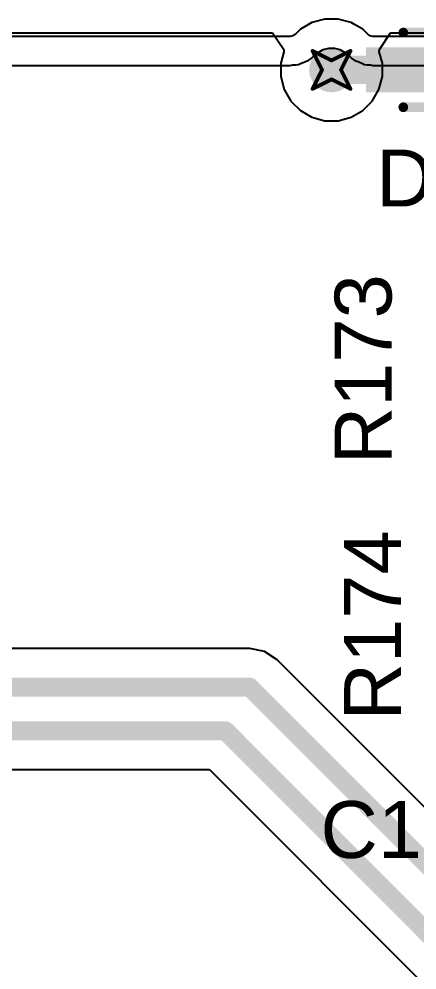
# Model space of a CAD drawing. Header units: inches. Extents: x -36 to 349, y -11 to 240.
# Drawn here: x 98.51 to 103.85, y 97.81 to 110.55 of the extents above; entities that cross this region are included whole.
import ezdxf

# ---------------------------------------------------------------- set-up
doc = ezdxf.new("R2010")
doc.units = ezdxf.units.IN
for name, color, linetype in [('Bottom Layer', 5, 'Continuous'), ('Drill Drawing', 1, 'Continuous'), ('Layer 1', 16, 'Continuous'), ('Layer 2', 76, 'Continuous'), ('Top Layer', 1, 'Continuous'), ('Top Overlay', 2, 'Continuous'), ('Top Paste', 8, 'Continuous'), ('Top Solder', 216, 'Continuous'), ('Via Holes', 16, 'Continuous')]:
    doc.layers.add(name, color=color, linetype=linetype)
doc.styles.add('Arial', font='', dxfattribs={"height": 0.2})
doc.styles.get('Arial').set_extended_font_data('Arial')

# ---------------------------------------------------------------- blocks, each defined once
blk = doc.blocks.new('SOD_523__B__D____________367')
at = {"layer": 'Top Layer'}
for points in [[(-1.05, 0.2), (-0.45, 0.2), (-0.45, -0.2), (-1.05, -0.2)], [(1.05, -0.2), (0.45, -0.2), (0.45, 0.2), (1.05, 0.2)]]:
    blk.add_hatch(color=1, dxfattribs=at).paths.add_polyline_path(points)
at = {"layer": 'Top Paste'}
for points in [[(-1.05, 0.2), (-0.45, 0.2), (-0.45, -0.2), (-1.05, -0.2)], [(1.05, -0.2), (0.45, -0.2), (0.45, 0.2), (1.05, 0.2)]]:
    blk.add_hatch(color=8, dxfattribs=at).paths.add_polyline_path(points)
at = {"layer": 'Top Solder'}
for points in [[(-1.152, 0.302), (-0.348, 0.302), (-0.348, -0.302), (-1.152, -0.302)], [(1.152, -0.302), (0.348, -0.302), (0.348, 0.302), (1.152, 0.302)]]:
    blk.add_hatch(color=216, dxfattribs=at).paths.add_polyline_path(points)
at = {"layer": 'Top Overlay'}
for p, q in [((-0.229, -0.279), (-0.229, 0.279)), ((-0.229, 0.279), (0, 0)), ((0, 0), (0.229, 0.279)), ((0.229, 0.279), (0.229, -0.279)), ((0, 0), (-0.229, -0.279)), ((0, 0), (0, 0)), ((0.229, -0.279), (0, 0)), ((0, 0), (0, 0))]:
    blk.add_line(p, q, dxfattribs=at)
for points in [[(-0.65, 0.5, 0.13, 0.13, 0), (0.65, 0.5, 0.13, 0.13, 0)], [(0, -0.254, 0.1, 0.1, 0), (0, 0.229, 0.1, 0.1, 0)], [(-0.65, -0.5, 0.13, 0.13, 0), (0.65, -0.5, 0.13, 0.13, 0)]]:
    blk.add_lwpolyline(points, format="xyseb", dxfattribs=at)
for points in [[(-0.683, 0.5, 0.065, 0.065, 1), (-0.618, 0.5, 0.065, 0.065, 1)], [(0.618, 0.5, 0.065, 0.065, 1), (0.683, 0.5, 0.065, 0.065, 1)], [(-0.025, 0.229, 0.05, 0.05, 1), (0.025, 0.229, 0.05, 0.05, 1)], [(-0.025, -0.254, 0.05, 0.05, 1), (0.025, -0.254, 0.05, 0.05, 1)], [(-0.683, -0.5, 0.065, 0.065, 1), (-0.618, -0.5, 0.065, 0.065, 1)], [(0.618, -0.5, 0.065, 0.065, 1), (0.683, -0.5, 0.065, 0.065, 1)]]:
    blk.add_lwpolyline(points, format="xyseb", close=True, dxfattribs=at)

msp = doc.modelspace()

# ---------------------------------------------------------------- hatches: boundary and pattern name
at = {"layer": 'Bottom Layer'}
h = msp.add_hatch(color=5, dxfattribs=at)
edge = h.paths.add_edge_path()
edge.add_arc((102.701, 109.865), 0.3, 0, 360)
at = {"layer": 'Layer 1'}
h = msp.add_hatch(color=16, dxfattribs=at)
edge = h.paths.add_edge_path()
edge.add_arc((102.701, 109.865), 0.3, 0, 360)
at = {"layer": 'Layer 2'}
h = msp.add_hatch(color=76, dxfattribs=at)
edge = h.paths.add_edge_path()
edge.add_arc((102.701, 109.865), 0.3, 0, 360)
at = {"layer": 'Top Layer'}
h = msp.add_hatch(color=1, dxfattribs=at)
edge = h.paths.add_edge_path()
edge.add_arc((102.701, 109.865), 0.3, 0, 360)
at = {"layer": 'Via Holes'}
h = msp.add_hatch(color=7, dxfattribs=at)
edge = h.paths.add_edge_path()
edge.add_arc((102.701, 109.865), 0.15, 0, 360)

# ---------------------------------------------------------------- linework, layer by layer
at = {"layer": 'Bottom Layer'}
for p, q in [((102.612, 110.546), (102.438, 110.5)), ((102.791, 110.546), (102.612, 110.546)), ((102.964, 110.5), (102.791, 110.546)), ((102.283, 110.41), (102.212, 110.339)), ((102.394, 110.474), (102.283, 110.41)), ((102.438, 110.5), (102.394, 110.474)), ((102.394, 110.474), (102.394, 110.474)), ((103.008, 110.474), (102.964, 110.5)), ((103.119, 110.41), (103.008, 110.474)), ((103.008, 110.474), (103.008, 110.474)), ((103.19, 110.339), (103.119, 110.41)), ((102.147, 110.312), (73.535, 110.312)), ((102.182, 110.319), (102.147, 110.312)), ((102.212, 110.339), (102.182, 110.319)), ((103.22, 110.319), (103.19, 110.339)), ((103.256, 110.312), (103.22, 110.319)), ((111.951, 110.312), (103.256, 110.312)), ((102.522, 110.099), (102.588, 110.138)), ((102.588, 110.138), (102.663, 110.158)), ((102.663, 110.158), (102.74, 110.158)), ((102.74, 110.158), (102.814, 110.138)), ((102.814, 110.138), (102.881, 110.099)), ((102.398, 109.996), (102.428, 110.016)), ((102.428, 110.016), (102.455, 110.043)), ((102.455, 110.043), (102.487, 110.065)), ((102.487, 110.065), (102.522, 110.099)), ((102.881, 110.099), (102.916, 110.065)), ((102.916, 110.065), (102.947, 110.043)), ((102.947, 110.043), (102.974, 110.016)), ((102.974, 110.016), (103.004, 109.996)), ((73.535, 109.924), (102.147, 109.924)), ((102.147, 109.924), (102.184, 109.931)), ((102.184, 109.931), (102.223, 109.931)), ((102.223, 109.931), (102.258, 109.938)), ((102.258, 109.938), (102.293, 109.953)), ((102.293, 109.953), (102.296, 109.953)), ((102.296, 109.953), (102.297, 109.955)), ((102.297, 109.955), (102.359, 109.98)), ((102.359, 109.98), (102.361, 109.98)), ((102.361, 109.98), (102.363, 109.982)), ((102.363, 109.982), (102.398, 109.996)), ((103.004, 109.996), (103.04, 109.982)), ((103.04, 109.982), (103.042, 109.98)), ((103.042, 109.98), (103.044, 109.98)), ((103.044, 109.98), (103.105, 109.955)), ((103.105, 109.955), (103.107, 109.953)), ((103.107, 109.953), (103.109, 109.953)), ((103.109, 109.953), (103.144, 109.938)), ((103.144, 109.938), (103.18, 109.931)), ((103.18, 109.931), (103.218, 109.931)), ((103.218, 109.931), (103.256, 109.924)), ((103.256, 109.924), (111.951, 109.924)), ((101.606, 102.118), (67.788, 102.118)), ((101.805, 102.079), (101.606, 102.118)), ((101.973, 101.966), (101.805, 102.079)), ((105.456, 98.483), (101.973, 101.966)), ((68.245, 100.498), (101.065, 100.498)), ((101.065, 100.498), (104.866, 96.697))]:
    msp.add_line(p, q, dxfattribs=at)
for points in [[(67.788, 101.6, 0.254, 0.254, 0), (101.606, 101.6, 0.254, 0.254, 0)], [(101.606, 101.6, 0.254, 0.254, 0), (106.024, 97.183, 0.254, 0.254, 0)], [(68.03, 101.016, 0.254, 0.254, 0), (101.28, 101.016, 0.254, 0.254, 0)], [(101.28, 101.016, 0.254, 0.254, 0), (105.449, 96.846, 0.254, 0.254, 0)]]:
    msp.add_lwpolyline(points, format="xyseb", dxfattribs=at)
for points in [[(101.543, 101.6, 0.127, 0.127, 1), (101.67, 101.6, 0.127, 0.127, 1)], [(101.543, 101.6, 0.127, 0.127, 1), (101.67, 101.6, 0.127, 0.127, 1)], [(101.216, 101.016, 0.127, 0.127, 1), (101.343, 101.016, 0.127, 0.127, 1)], [(101.216, 101.016, 0.127, 0.127, 1), (101.343, 101.016, 0.127, 0.127, 1)]]:
    msp.add_lwpolyline(points, format="xyseb", close=True, dxfattribs=at)
at = {"layer": 'Drill Drawing'}
for points in [[(102.447, 110.119, 0.0508, 0.0508, 0), (102.701, 109.992, 0.0508, 0.0508, 0)], [(102.447, 110.119, 0.0508, 0.0508, 0), (102.574, 109.865, 0.0508, 0.0508, 0)], [(102.701, 109.992, 0.0508, 0.0508, 0), (102.955, 110.119, 0.0508, 0.0508, 0)], [(102.828, 109.865, 0.0508, 0.0508, 0), (102.955, 110.119, 0.0508, 0.0508, 0)], [(102.447, 109.611, 0.0508, 0.0508, 0), (102.574, 109.865, 0.0508, 0.0508, 0)], [(102.828, 109.865, 0.0508, 0.0508, 0), (102.955, 109.611, 0.0508, 0.0508, 0)], [(102.447, 109.611, 0.0508, 0.0508, 0), (102.701, 109.738, 0.0508, 0.0508, 0)], [(102.701, 109.738, 0.0508, 0.0508, 0), (102.955, 109.611, 0.0508, 0.0508, 0)]]:
    msp.add_lwpolyline(points, format="xyseb", dxfattribs=at)
for points in [[(102.434, 110.119, 0.0254, 0.0254, 1), (102.46, 110.119, 0.0254, 0.0254, 1)], [(102.434, 110.119, 0.0254, 0.0254, 1), (102.46, 110.119, 0.0254, 0.0254, 1)], [(102.942, 110.119, 0.0254, 0.0254, 1), (102.968, 110.119, 0.0254, 0.0254, 1)], [(102.942, 110.119, 0.0254, 0.0254, 1), (102.968, 110.119, 0.0254, 0.0254, 1)], [(102.688, 109.992, 0.0254, 0.0254, 1), (102.714, 109.992, 0.0254, 0.0254, 1)], [(102.688, 109.992, 0.0254, 0.0254, 1), (102.714, 109.992, 0.0254, 0.0254, 1)], [(102.561, 109.865, 0.0254, 0.0254, 1), (102.587, 109.865, 0.0254, 0.0254, 1)], [(102.561, 109.865, 0.0254, 0.0254, 1), (102.587, 109.865, 0.0254, 0.0254, 1)], [(102.815, 109.865, 0.0254, 0.0254, 1), (102.841, 109.865, 0.0254, 0.0254, 1)], [(102.815, 109.865, 0.0254, 0.0254, 1), (102.841, 109.865, 0.0254, 0.0254, 1)], [(102.688, 109.738, 0.0254, 0.0254, 1), (102.714, 109.738, 0.0254, 0.0254, 1)], [(102.688, 109.738, 0.0254, 0.0254, 1), (102.714, 109.738, 0.0254, 0.0254, 1)], [(102.434, 109.611, 0.0254, 0.0254, 1), (102.46, 109.611, 0.0254, 0.0254, 1)], [(102.434, 109.611, 0.0254, 0.0254, 1), (102.46, 109.611, 0.0254, 0.0254, 1)], [(102.942, 109.611, 0.0254, 0.0254, 1), (102.968, 109.611, 0.0254, 0.0254, 1)], [(102.942, 109.611, 0.0254, 0.0254, 1), (102.968, 109.611, 0.0254, 0.0254, 1)]]:
    msp.add_lwpolyline(points, format="xyseb", close=True, dxfattribs=at)
at = {"layer": 'Layer 2'}
for p, q in [((89.576, 110.363), (101.909, 110.363)), ((101.909, 110.363), (102.061, 110.137)), ((103.342, 110.137), (103.493, 110.363)), ((103.493, 110.363), (111.713, 110.363)), ((102.061, 110.137), (102.062, 110.109)), ((103.341, 110.109), (103.342, 110.137)), ((102.062, 110.109), (102.02, 109.955)), ((103.382, 109.955), (103.341, 110.109)), ((102.02, 109.955), (102.02, 109.776)), ((103.382, 109.776), (103.382, 109.955)), ((102.02, 109.776), (102.067, 109.602)), ((103.336, 109.602), (103.382, 109.776)), ((102.067, 109.602), (102.156, 109.447)), ((103.246, 109.447), (103.336, 109.602)), ((102.156, 109.447), (102.283, 109.32)), ((103.119, 109.32), (103.246, 109.447)), ((102.283, 109.32), (102.438, 109.231)), ((102.964, 109.231), (103.119, 109.32)), ((102.438, 109.231), (102.612, 109.184)), ((102.612, 109.184), (102.791, 109.184)), ((102.791, 109.184), (102.964, 109.231))]:
    msp.add_line(p, q, dxfattribs=at)
at = {"layer": 'Top Layer'}
msp.add_lwpolyline([(102.701, 109.865, 0.381, 0.381, 0), (103.564, 109.865, 0.381, 0.381, 0)], format="xyseb", dxfattribs=at)
for points in [[(102.606, 109.865, 0.191, 0.191, 1), (102.796, 109.865, 0.191, 0.191, 1)], [(103.468, 109.865, 0.191, 0.191, 1), (103.659, 109.865, 0.191, 0.191, 1)]]:
    msp.add_lwpolyline(points, format="xyseb", close=True, dxfattribs=at)

# ---------------------------------------------------------------- block references
msp.add_blockref('SOD_523__B__D____________367', (104.313, 109.865))

# ---------------------------------------------------------------- texts
at = {"layer": 'Top Overlay', "style": 'Arial'}
for s, p in [('D42', (103.298, 108.037)), ('C135', (102.553, 99.314))]:
    msp.add_text(s, height=0.762, dxfattribs=at).set_placement(p)
for s, p in [('R173', (103.505, 104.585)), ('R174', (103.632, 101.156))]:
    msp.add_text(s, height=0.762, rotation=90, dxfattribs=at).set_placement(p)

doc.saveas('drawing.dxf')
